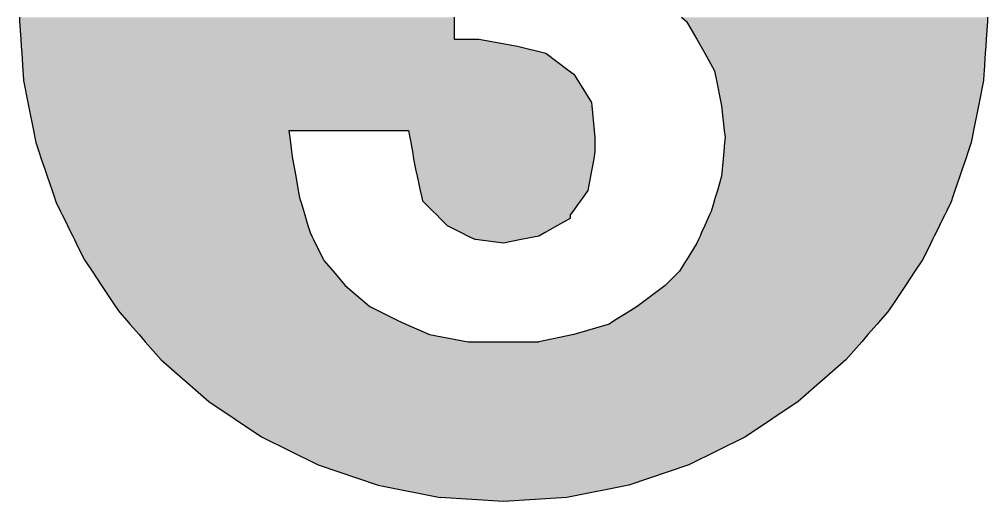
# Model space of a CAD drawing. Extents: x 66955 to 77886, y 5199 to 18578.
# Drawn here: x 67264.8 to 67510.2, y 16218.4 to 16340.6 of the extents above; entities that cross this region are included whole.
import ezdxf

# ---------------------------------------------------------------- set-up
doc = ezdxf.new("R2010")
doc.units = 0
doc.header["$MEASUREMENT"] = 0
doc.layers.add('DLINE', color=1, linetype='CONTINUOUS')

msp = doc.modelspace()

# ---------------------------------------------------------------- linework, layer by layer
at = {"layer": 'DLINE', "linetype": 'CONTINUOUS'}
for p, q in [((67264.764416, 16341.106793), (67264.834013, 16340.044953)), ((67264.834013, 16340.044953), (67265.126159, 16335.587661)), ((67374.992316, 16341.106793), (67374.992316, 16340.044953)), ((67374.992316, 16340.044953), (67374.992316, 16335.587661)), ((67432.61505, 16341.106793), (67433.828581, 16340.044953)), ((67433.828581, 16340.044953), (67436.502957, 16335.587661)), ((67510.111458, 16340.044953), (67509.819312, 16335.587661)), ((67510.181055, 16341.106793), (67510.111458, 16340.044953)), ((67265.126159, 16335.587661), (67265.243018, 16333.804743)), ((67374.992316, 16335.587661), (67381.232526, 16335.587661)), ((67381.232526, 16335.587661), (67391.03857, 16333.804743)), ((67436.502957, 16335.587661), (67437.493466, 16333.804743)), ((67509.819312, 16335.587661), (67509.702453, 16333.804743)), ((67265.243018, 16333.804743), (67265.359877, 16332.021826)), ((67391.03857, 16333.804743), (67398.170238, 16332.021826)), ((67437.493466, 16333.804743), (67438.483976, 16332.021826)), ((67509.702453, 16333.804743), (67509.585594, 16332.021826)), ((67265.359877, 16332.021826), (67265.652023, 16327.564533)), ((67398.170238, 16332.021826), (67404.113295, 16327.564533)), ((67438.483976, 16332.021826), (67440.960249, 16327.564533)), ((67509.585594, 16332.021826), (67509.293448, 16327.564533)), ((67265.652023, 16327.564533), (67265.710452, 16326.673075)), ((67265.710452, 16326.673075), (67265.814203, 16325.090143)), ((67404.113295, 16327.564533), (67405.301907, 16326.673075)), ((67405.301907, 16326.673075), (67406.291239, 16325.090143)), ((67440.960249, 16327.564533), (67441.138541, 16326.673075)), ((67441.138541, 16326.673075), (67441.455128, 16325.090143)), ((67509.235019, 16326.673075), (67509.131268, 16325.090143)), ((67509.293448, 16327.564533), (67509.235019, 16326.673075)), ((67265.814203, 16325.090143), (67266.917916, 16319.541406)), ((67406.291239, 16325.090143), (67409.7592, 16319.541406)), ((67441.455128, 16325.090143), (67442.564875, 16319.541406)), ((67509.131268, 16325.090143), (67508.027556, 16319.541406)), ((67266.917916, 16319.541406), (67267.095237, 16318.649948)), ((67267.095237, 16318.649948), (67268.336493, 16312.409738)), ((67409.7592, 16319.541406), (67409.848346, 16318.649948)), ((67409.848346, 16318.649948), (67410.472367, 16312.409738)), ((67442.564875, 16319.541406), (67442.743167, 16318.649948)), ((67442.743167, 16318.649948), (67443.436523, 16312.409738)), ((67507.850234, 16318.649948), (67506.608979, 16312.409738)), ((67508.027556, 16319.541406), (67507.850234, 16318.649948)), ((67268.336493, 16312.409738), (67268.691137, 16310.626821)), ((67268.691137, 16310.626821), (67268.945601, 16309.347543)), ((67333.093763, 16312.409738), (67363.403354, 16312.409738)), ((67333.093763, 16312.409738), (67333.316628, 16310.626821)), ((67333.316628, 16310.626821), (67333.476537, 16309.347543)), ((67363.403354, 16312.409738), (67363.727521, 16310.626821)), ((67363.727521, 16310.626821), (67363.960117, 16309.347543)), ((67410.472367, 16312.409738), (67410.650658, 16310.626821)), ((67410.650658, 16310.626821), (67410.650658, 16309.347543)), ((67443.436523, 16312.409738), (67443.634625, 16310.626821)), ((67443.634625, 16310.626821), (67443.518327, 16309.347543)), ((67506.254334, 16310.626821), (67505.99987, 16309.347543)), ((67506.608979, 16312.409738), (67506.254334, 16310.626821)), ((67268.945601, 16309.347543), (67269.721782, 16307.060986)), ((67333.476537, 16309.347543), (67333.762357, 16307.060986)), ((67363.960117, 16309.347543), (67364.375855, 16307.060986)), ((67410.650658, 16309.347543), (67410.650658, 16307.060986)), ((67443.518327, 16309.347543), (67443.310458, 16307.060986)), ((67505.99987, 16309.347543), (67505.223689, 16307.060986)), ((67269.721782, 16307.060986), (67270.327001, 16305.278069)), ((67333.762357, 16307.060986), (67333.985222, 16305.278069)), ((67364.375855, 16307.060986), (67364.700021, 16305.278069)), ((67410.650658, 16307.060986), (67410.326492, 16305.278069)), ((67443.310458, 16307.060986), (67443.148375, 16305.278069)), ((67505.223689, 16307.060986), (67504.61847, 16305.278069)), ((67270.327001, 16305.278069), (67271.234829, 16302.603694)), ((67333.985222, 16305.278069), (67334.471472, 16302.603694)), ((67364.700021, 16305.278069), (67365.186272, 16302.603694)), ((67410.326492, 16305.278069), (67409.840241, 16302.603694)), ((67443.148375, 16305.278069), (67442.90525, 16302.603694)), ((67504.61847, 16305.278069), (67503.710642, 16302.603694)), ((67271.234829, 16302.603694), (67271.840048, 16300.820776)), ((67271.840048, 16300.820776), (67273.050486, 16297.254942)), ((67334.471472, 16302.603694), (67334.795639, 16300.820776)), ((67334.795639, 16300.820776), (67335.443972, 16297.254942)), ((67365.186272, 16302.603694), (67365.582475, 16300.820776)), ((67365.582475, 16300.820776), (67366.374883, 16297.254942)), ((67409.516075, 16300.820776), (67408.867741, 16297.254942)), ((67409.840241, 16302.603694), (67409.516075, 16300.820776)), ((67442.743167, 16300.820776), (67441.673417, 16297.254942)), ((67442.90525, 16302.603694), (67442.743167, 16300.820776)), ((67503.105423, 16300.820776), (67501.894985, 16297.254942)), ((67503.710642, 16302.603694), (67503.105423, 16300.820776)), ((67273.050486, 16297.254942), (67273.655705, 16295.472025)), ((67335.443972, 16297.254942), (67335.768139, 16295.472025)), ((67366.374883, 16297.254942), (67366.771086, 16295.472025)), ((67408.867741, 16297.254942), (67407.594229, 16295.472025)), ((67441.673417, 16297.254942), (67441.138541, 16295.472025)), ((67501.894985, 16297.254942), (67501.289766, 16295.472025)), ((67273.655705, 16295.472025), (67273.958314, 16294.580566)), ((67273.958314, 16294.580566), (67274.105031, 16294.148352)), ((67274.105031, 16294.148352), (67275.210743, 16291.906191)), ((67335.768139, 16295.472025), (67336.035576, 16294.580566)), ((67336.035576, 16294.580566), (67336.165241, 16294.148352)), ((67336.165241, 16294.148352), (67336.837889, 16291.906191)), ((67366.771086, 16295.472025), (67366.969188, 16294.580566)), ((67366.969188, 16294.580566), (67367.401403, 16294.148352)), ((67367.401403, 16294.148352), (67369.643564, 16291.906191)), ((67406.648748, 16294.148352), (67405.047204, 16291.906191)), ((67406.957473, 16294.580566), (67406.648748, 16294.148352)), ((67407.594229, 16295.472025), (67406.957473, 16294.580566)), ((67440.74144, 16294.148352), (67440.068791, 16291.906191)), ((67440.871104, 16294.580566), (67440.74144, 16294.148352)), ((67441.138541, 16295.472025), (67440.871104, 16294.580566)), ((67500.84044, 16294.148352), (67499.734728, 16291.906191)), ((67500.987157, 16294.580566), (67500.84044, 16294.148352)), ((67501.289766, 16295.472025), (67500.987157, 16294.580566)), ((67275.210743, 16291.906191), (67275.650361, 16291.014732)), ((67275.650361, 16291.014732), (67276.08998, 16290.123274)), ((67336.837889, 16291.906191), (67337.105327, 16291.014732)), ((67337.105327, 16291.014732), (67337.372764, 16290.123274)), ((67369.643564, 16291.906191), (67370.535023, 16291.014732)), ((67370.535023, 16291.014732), (67371.426482, 16290.123274)), ((67405.047204, 16291.906191), (67404.410448, 16291.014732)), ((67404.410448, 16291.014732), (67404.410448, 16290.123274)), ((67439.672587, 16291.014732), (67439.276383, 16290.123274)), ((67440.068791, 16291.906191), (67439.672587, 16291.014732)), ((67499.29511, 16291.014732), (67498.855491, 16290.123274)), ((67499.734728, 16291.906191), (67499.29511, 16291.014732)), ((67276.08998, 16290.123274), (67276.969218, 16288.340356)), ((67276.969218, 16288.340356), (67277.848455, 16286.55744)), ((67337.372764, 16290.123274), (67337.907639, 16288.340356)), ((67337.907639, 16288.340356), (67338.442515, 16286.55744)), ((67371.426482, 16290.123274), (67373.209398, 16288.340356)), ((67373.209398, 16288.340356), (67376.775233, 16286.55744)), ((67401.201197, 16288.340356), (67397.991947, 16286.55744)), ((67404.410448, 16290.123274), (67401.201197, 16288.340356)), ((67438.483976, 16288.340356), (67437.691568, 16286.55744)), ((67439.276383, 16290.123274), (67438.483976, 16288.340356)), ((67497.976254, 16288.340356), (67497.097016, 16286.55744)), ((67498.855491, 16290.123274), (67497.976254, 16288.340356)), ((67277.848455, 16286.55744), (67278.288074, 16285.665981)), ((67338.442515, 16286.55744), (67338.888244, 16285.665981)), ((67376.775233, 16286.55744), (67378.55815, 16285.665981)), ((67397.991947, 16286.55744), (67396.387321, 16285.665981)), ((67437.691568, 16286.55744), (67437.295364, 16285.665981)), ((67497.097016, 16286.55744), (67496.657397, 16285.665981)), ((67278.288074, 16285.665981), (67278.727692, 16284.774522)), ((67278.727692, 16284.774522), (67279.167311, 16283.883064)), ((67279.167311, 16283.883064), (67281.204214, 16279.752634)), ((67338.888244, 16285.665981), (67339.333973, 16284.774522)), ((67339.333973, 16284.774522), (67339.779702, 16283.883064)), ((67339.779702, 16283.883064), (67341.844917, 16279.752634)), ((67378.55815, 16285.665981), (67380.341067, 16284.774522)), ((67387.472736, 16283.883064), (67380.341067, 16284.774522)), ((67391.930028, 16284.774522), (67387.472736, 16283.883064)), ((67396.387321, 16285.665981), (67391.930028, 16284.774522)), ((67436.502957, 16283.883064), (67433.921438, 16279.752634)), ((67436.89916, 16284.774522), (67436.502957, 16283.883064)), ((67437.295364, 16285.665981), (67436.89916, 16284.774522)), ((67495.77816, 16283.883064), (67493.741257, 16279.752634)), ((67496.217779, 16284.774522), (67495.77816, 16283.883064)), ((67496.657397, 16285.665981), (67496.217779, 16284.774522)), ((67281.204214, 16279.752634), (67281.422616, 16279.425771)), ((67281.422616, 16279.425771), (67283.209577, 16276.751395)), ((67341.844917, 16279.752634), (67342.008349, 16279.425771)), ((67342.008349, 16279.425771), (67344.300671, 16276.751395)), ((67433.717148, 16279.425771), (67432.045664, 16276.751395)), ((67433.921438, 16279.752634), (67433.717148, 16279.425771)), ((67493.522855, 16279.425771), (67491.735894, 16276.751395)), ((67493.741257, 16279.752634), (67493.522855, 16279.425771)), ((67283.209577, 16276.751395), (67285.592192, 16273.185561)), ((67344.300671, 16276.751395), (67347.3571, 16273.185561)), ((67432.045664, 16276.751395), (67428.479829, 16273.185561)), ((67491.735894, 16276.751395), (67489.353279, 16273.185561)), ((67285.592192, 16273.185561), (67289.166113, 16267.83681)), ((67285.592192, 16273.185561), (67285.592192, 16273.185561)), ((67347.3571, 16273.185561), (67353.59731, 16267.83681)), ((67347.3571, 16273.185561), (67347.3571, 16273.185561)), ((67428.479829, 16273.185561), (67421.348161, 16267.83681)), ((67428.479829, 16273.185561), (67428.479829, 16273.185561)), ((67489.353279, 16273.185561), (67485.779358, 16267.83681)), ((67489.353279, 16273.185561), (67489.353279, 16273.185561)), ((67289.166113, 16267.83681), (67290.121681, 16266.406701)), ((67290.121681, 16266.406701), (67291.994662, 16264.270975)), ((67353.59731, 16267.83681), (67356.457526, 16266.406701)), ((67356.457526, 16266.406701), (67360.728978, 16264.270975)), ((67419.059988, 16266.406701), (67415.642826, 16264.270975)), ((67421.348161, 16267.83681), (67419.059988, 16266.406701)), ((67484.823791, 16266.406701), (67482.950809, 16264.270975)), ((67485.779358, 16267.83681), (67484.823791, 16266.406701)), ((67291.994662, 16264.270975), (67292.776451, 16263.379517)), ((67360.728978, 16264.270975), (67362.73476, 16263.379517)), ((67415.642826, 16264.270975), (67414.216493, 16263.379517)), ((67482.950809, 16264.270975), (67482.169021, 16263.379517)), ((67292.776451, 16263.379517), (67295.121815, 16260.705141)), ((67362.73476, 16263.379517), (67368.752106, 16260.705141)), ((67414.216493, 16263.379517), (67405.301907, 16260.705141)), ((67482.169021, 16263.379517), (67479.823656, 16260.705141)), ((67295.121815, 16260.705141), (67296.685391, 16258.922224)), ((67296.685391, 16258.922224), (67300.704851, 16254.338908)), ((67368.752106, 16260.705141), (67378.55815, 16258.922224)), ((67378.55815, 16258.922224), (67396.387321, 16258.922224)), ((67405.301907, 16260.705141), (67396.387321, 16258.922224)), ((67478.26008, 16258.922224), (67474.24062, 16254.338908)), ((67479.823656, 16260.705141), (67478.26008, 16258.922224)), ((67300.704851, 16254.338908), (67312.772644, 16243.755738)), ((67474.24062, 16254.338908), (67462.172828, 16243.755738)), ((67312.772644, 16243.755738), (67326.118576, 16234.838272)), ((67462.172828, 16243.755738), (67448.826895, 16234.838272)), ((67326.118576, 16234.838272), (67340.514295, 16227.739089)), ((67448.826895, 16234.838272), (67434.431177, 16227.739089)), ((67340.514295, 16227.739089), (67355.713485, 16222.579659)), ((67434.431177, 16227.739089), (67419.231986, 16222.579659)), ((67355.713485, 16222.579659), (67371.456086, 16219.44826)), ((67419.231986, 16222.579659), (67403.489385, 16219.44826)), ((67387.472736, 16218.398474), (67371.456086, 16219.44826)), ((67403.489385, 16219.44826), (67387.472736, 16218.398474))]:
    msp.add_line(p, q, dxfattribs=at)
at = {"layer": 'DLINE', "linetype": 'CONTINUOUS', "extrusion": (0, 0, -1)}
for points in [[(-67264.764416, 16341.106793), (-67374.992316, 16341.106793), (-67374.992316, 16340.044953)], [(-67264.834013, 16340.044953), (-67374.992316, 16340.044953), (-67374.992316, 16335.587661)], [(-67432.61505, 16341.106793), (-67510.181055, 16341.106793), (-67510.111458, 16340.044953)], [(-67433.828581, 16340.044953), (-67510.111458, 16340.044953), (-67509.819312, 16335.587661)], [(-67265.126159, 16335.587661), (-67381.232526, 16335.587661), (-67391.03857, 16333.804743)], [(-67436.502957, 16335.587661), (-67509.819312, 16335.587661), (-67509.702453, 16333.804743)], [(-67265.243018, 16333.804743), (-67391.03857, 16333.804743), (-67398.170238, 16332.021826)], [(-67437.493466, 16333.804743), (-67509.702453, 16333.804743), (-67509.585594, 16332.021826)], [(-67265.359877, 16332.021826), (-67398.170238, 16332.021826), (-67404.113295, 16327.564533)], [(-67438.483976, 16332.021826), (-67509.585594, 16332.021826), (-67509.293448, 16327.564533)], [(-67265.652023, 16327.564533), (-67404.113295, 16327.564533), (-67405.301907, 16326.673075)], [(-67265.710452, 16326.673075), (-67405.301907, 16326.673075), (-67406.291239, 16325.090143)], [(-67440.960249, 16327.564533), (-67509.293448, 16327.564533), (-67509.235019, 16326.673075)], [(-67441.138541, 16326.673075), (-67509.235019, 16326.673075), (-67509.131268, 16325.090143)], [(-67265.814203, 16325.090143), (-67406.291239, 16325.090143), (-67409.7592, 16319.541406)], [(-67441.455128, 16325.090143), (-67509.131268, 16325.090143), (-67508.027556, 16319.541406)], [(-67266.917916, 16319.541406), (-67409.7592, 16319.541406), (-67409.848346, 16318.649948)], [(-67267.095237, 16318.649948), (-67409.848346, 16318.649948), (-67410.472367, 16312.409738)], [(-67442.564875, 16319.541406), (-67508.027556, 16319.541406), (-67507.850234, 16318.649948)], [(-67442.743167, 16318.649948), (-67507.850234, 16318.649948), (-67506.608979, 16312.409738)], [(-67268.336493, 16312.409738), (-67333.093763, 16312.409738), (-67333.316628, 16310.626821)], [(-67268.691137, 16310.626821), (-67333.316628, 16310.626821), (-67333.476537, 16309.347543)], [(-67363.403354, 16312.409738), (-67410.472367, 16312.409738), (-67410.650658, 16310.626821)], [(-67363.727521, 16310.626821), (-67410.650658, 16310.626821), (-67410.650658, 16309.347543)], [(-67443.436523, 16312.409738), (-67506.608979, 16312.409738), (-67506.254334, 16310.626821)], [(-67443.634625, 16310.626821), (-67506.254334, 16310.626821), (-67505.99987, 16309.347543)], [(-67268.945601, 16309.347543), (-67333.476537, 16309.347543), (-67333.762357, 16307.060986)], [(-67363.960117, 16309.347543), (-67410.650658, 16309.347543), (-67410.650658, 16307.060986)], [(-67443.518327, 16309.347543), (-67505.99987, 16309.347543), (-67505.223689, 16307.060986)], [(-67269.721782, 16307.060986), (-67333.762357, 16307.060986), (-67333.985222, 16305.278069)], [(-67364.375855, 16307.060986), (-67410.650658, 16307.060986), (-67410.326492, 16305.278069)], [(-67443.310458, 16307.060986), (-67505.223689, 16307.060986), (-67504.61847, 16305.278069)], [(-67270.327001, 16305.278069), (-67333.985222, 16305.278069), (-67334.471472, 16302.603694)], [(-67364.700021, 16305.278069), (-67410.326492, 16305.278069), (-67409.840241, 16302.603694)], [(-67443.148375, 16305.278069), (-67504.61847, 16305.278069), (-67503.710642, 16302.603694)], [(-67271.234829, 16302.603694), (-67334.471472, 16302.603694), (-67334.795639, 16300.820776)], [(-67271.840048, 16300.820776), (-67334.795639, 16300.820776), (-67335.443972, 16297.254942)], [(-67365.186272, 16302.603694), (-67409.840241, 16302.603694), (-67409.516075, 16300.820776)], [(-67365.582475, 16300.820776), (-67409.516075, 16300.820776), (-67408.867741, 16297.254942)], [(-67442.743167, 16300.820776), (-67503.105423, 16300.820776), (-67501.894985, 16297.254942)], [(-67442.90525, 16302.603694), (-67503.710642, 16302.603694), (-67503.105423, 16300.820776)], [(-67273.050486, 16297.254942), (-67335.443972, 16297.254942), (-67335.768139, 16295.472025)], [(-67366.374883, 16297.254942), (-67408.867741, 16297.254942), (-67407.594229, 16295.472025)], [(-67441.673417, 16297.254942), (-67501.894985, 16297.254942), (-67501.289766, 16295.472025)], [(-67273.655705, 16295.472025), (-67335.768139, 16295.472025), (-67336.035576, 16294.580566)], [(-67273.958314, 16294.580566), (-67336.035576, 16294.580566), (-67336.165241, 16294.148352)], [(-67274.105031, 16294.148352), (-67336.165241, 16294.148352), (-67336.837889, 16291.906191)], [(-67366.771086, 16295.472025), (-67407.594229, 16295.472025), (-67406.957473, 16294.580566)], [(-67366.969188, 16294.580566), (-67406.957473, 16294.580566), (-67406.648748, 16294.148352)], [(-67367.401403, 16294.148352), (-67406.648748, 16294.148352), (-67405.047204, 16291.906191)], [(-67440.74144, 16294.148352), (-67500.84044, 16294.148352), (-67499.734728, 16291.906191)], [(-67440.871104, 16294.580566), (-67500.987157, 16294.580566), (-67500.84044, 16294.148352)], [(-67441.138541, 16295.472025), (-67501.289766, 16295.472025), (-67500.987157, 16294.580566)], [(-67275.210743, 16291.906191), (-67336.837889, 16291.906191), (-67337.105327, 16291.014732)], [(-67275.650361, 16291.014732), (-67337.105327, 16291.014732), (-67337.372764, 16290.123274)], [(-67369.643564, 16291.906191), (-67405.047204, 16291.906191), (-67404.410448, 16291.014732)], [(-67370.535023, 16291.014732), (-67404.410448, 16291.014732), (-67404.410448, 16290.123274)], [(-67439.672587, 16291.014732), (-67499.29511, 16291.014732), (-67498.855491, 16290.123274)], [(-67440.068791, 16291.906191), (-67499.734728, 16291.906191), (-67499.29511, 16291.014732)], [(-67276.08998, 16290.123274), (-67337.372764, 16290.123274), (-67337.907639, 16288.340356)], [(-67276.969218, 16288.340356), (-67337.907639, 16288.340356), (-67338.442515, 16286.55744)], [(-67371.426482, 16290.123274), (-67404.410448, 16290.123274), (-67401.201197, 16288.340356)], [(-67373.209398, 16288.340356), (-67401.201197, 16288.340356), (-67397.991947, 16286.55744)], [(-67438.483976, 16288.340356), (-67497.976254, 16288.340356), (-67497.097016, 16286.55744)], [(-67439.276383, 16290.123274), (-67498.855491, 16290.123274), (-67497.976254, 16288.340356)], [(-67277.848455, 16286.55744), (-67338.442515, 16286.55744), (-67338.888244, 16285.665981)], [(-67376.775233, 16286.55744), (-67397.991947, 16286.55744), (-67396.387321, 16285.665981)], [(-67437.691568, 16286.55744), (-67497.097016, 16286.55744), (-67496.657397, 16285.665981)], [(-67278.288074, 16285.665981), (-67338.888244, 16285.665981), (-67339.333973, 16284.774522)], [(-67278.727692, 16284.774522), (-67339.333973, 16284.774522), (-67339.779702, 16283.883064)], [(-67279.167311, 16283.883064), (-67339.779702, 16283.883064), (-67341.844917, 16279.752634)], [(-67378.55815, 16285.665981), (-67396.387321, 16285.665981), (-67391.930028, 16284.774522)], [(-67380.341067, 16284.774522), (-67391.930028, 16284.774522), (-67387.472736, 16283.883064)], [(-67436.502957, 16283.883064), (-67495.77816, 16283.883064), (-67493.741257, 16279.752634)], [(-67436.89916, 16284.774522), (-67496.217779, 16284.774522), (-67495.77816, 16283.883064)], [(-67437.295364, 16285.665981), (-67496.657397, 16285.665981), (-67496.217779, 16284.774522)], [(-67281.204214, 16279.752634), (-67341.844917, 16279.752634), (-67342.008349, 16279.425771)], [(-67281.422616, 16279.425771), (-67342.008349, 16279.425771), (-67344.300671, 16276.751395)], [(-67433.717148, 16279.425771), (-67493.522855, 16279.425771), (-67491.735894, 16276.751395)], [(-67433.921438, 16279.752634), (-67493.741257, 16279.752634), (-67493.522855, 16279.425771)], [(-67283.209577, 16276.751395), (-67344.300671, 16276.751395), (-67347.3571, 16273.185561)], [(-67432.045664, 16276.751395), (-67491.735894, 16276.751395), (-67489.353279, 16273.185561)], [(-67285.592192, 16273.185561), (-67347.3571, 16273.185561), (-67353.59731, 16267.83681)], [(-67428.479829, 16273.185561), (-67489.353279, 16273.185561), (-67485.779358, 16267.83681)], [(-67289.166113, 16267.83681), (-67353.59731, 16267.83681), (-67356.457526, 16266.406701)], [(-67290.121681, 16266.406701), (-67356.457526, 16266.406701), (-67360.728978, 16264.270975)], [(-67419.059988, 16266.406701), (-67484.823791, 16266.406701), (-67482.950809, 16264.270975)], [(-67421.348161, 16267.83681), (-67485.779358, 16267.83681), (-67484.823791, 16266.406701)], [(-67291.994662, 16264.270975), (-67360.728978, 16264.270975), (-67362.73476, 16263.379517)], [(-67415.642826, 16264.270975), (-67482.950809, 16264.270975), (-67482.169021, 16263.379517)], [(-67292.776451, 16263.379517), (-67362.73476, 16263.379517), (-67368.752106, 16260.705141)], [(-67414.216493, 16263.379517), (-67482.169021, 16263.379517), (-67479.823656, 16260.705141)], [(-67295.121815, 16260.705141), (-67368.752106, 16260.705141), (-67378.55815, 16258.922224)], [(-67296.685391, 16258.922224), (-67478.26008, 16258.922224), (-67474.24062, 16254.338908)], [(-67405.301907, 16260.705141), (-67479.823656, 16260.705141), (-67478.26008, 16258.922224)], [(-67300.704851, 16254.338908), (-67474.24062, 16254.338908), (-67462.172828, 16243.755738)], [(-67312.772644, 16243.755738), (-67462.172828, 16243.755738), (-67448.826895, 16234.838272)], [(-67326.118576, 16234.838272), (-67448.826895, 16234.838272), (-67434.431177, 16227.739089)], [(-67340.514295, 16227.739089), (-67434.431177, 16227.739089), (-67419.231986, 16222.579659)], [(-67355.713485, 16222.579659), (-67419.231986, 16222.579659), (-67403.489385, 16219.44826)], [(-67371.456086, 16219.44826), (-67403.489385, 16219.44826), (-67387.472736, 16218.398474)]]:
    msp.add_solid(points, dxfattribs=at)
at = {"layer": 'DLINE', "linetype": 'CONTINUOUS'}
for points in [[(67264.764416, 16341.106793), (67264.834013, 16340.044953), (67374.992316, 16340.044953)], [(67264.834013, 16340.044953), (67265.126159, 16335.587661), (67374.992316, 16335.587661)], [(67432.61505, 16341.106793), (67433.828581, 16340.044953), (67510.111458, 16340.044953)], [(67433.828581, 16340.044953), (67436.502957, 16335.587661), (67509.819312, 16335.587661)], [(67265.126159, 16335.587661), (67265.243018, 16333.804743), (67391.03857, 16333.804743)], [(67374.992316, 16335.587661), (67374.992316, 16335.587661), (67381.232526, 16335.587661)], [(67436.502957, 16335.587661), (67437.493466, 16333.804743), (67509.702453, 16333.804743)], [(67265.243018, 16333.804743), (67265.359877, 16332.021826), (67398.170238, 16332.021826)], [(67437.493466, 16333.804743), (67438.483976, 16332.021826), (67509.585594, 16332.021826)], [(67265.359877, 16332.021826), (67265.652023, 16327.564533), (67404.113295, 16327.564533)], [(67438.483976, 16332.021826), (67440.960249, 16327.564533), (67509.293448, 16327.564533)], [(67265.652023, 16327.564533), (67265.710452, 16326.673075), (67405.301907, 16326.673075)], [(67265.710452, 16326.673075), (67265.814203, 16325.090143), (67406.291239, 16325.090143)], [(67440.960249, 16327.564533), (67441.138541, 16326.673075), (67509.235019, 16326.673075)], [(67441.138541, 16326.673075), (67441.455128, 16325.090143), (67509.131268, 16325.090143)], [(67265.814203, 16325.090143), (67266.917916, 16319.541406), (67409.7592, 16319.541406)], [(67441.455128, 16325.090143), (67442.564875, 16319.541406), (67508.027556, 16319.541406)], [(67266.917916, 16319.541406), (67267.095237, 16318.649948), (67409.848346, 16318.649948)], [(67267.095237, 16318.649948), (67268.336493, 16312.409738), (67410.472367, 16312.409738)], [(67442.564875, 16319.541406), (67442.743167, 16318.649948), (67507.850234, 16318.649948)], [(67442.743167, 16318.649948), (67443.436523, 16312.409738), (67506.608979, 16312.409738)], [(67268.336493, 16312.409738), (67268.691137, 16310.626821), (67333.316628, 16310.626821)], [(67268.691137, 16310.626821), (67268.945601, 16309.347543), (67333.476537, 16309.347543)], [(67333.093763, 16312.409738), (67333.093763, 16312.409738), (67363.403354, 16312.409738)], [(67363.403354, 16312.409738), (67363.727521, 16310.626821), (67410.650658, 16310.626821)], [(67363.727521, 16310.626821), (67363.960117, 16309.347543), (67410.650658, 16309.347543)], [(67443.436523, 16312.409738), (67443.634625, 16310.626821), (67506.254334, 16310.626821)], [(67443.634625, 16310.626821), (67443.518327, 16309.347543), (67505.99987, 16309.347543)], [(67268.945601, 16309.347543), (67269.721782, 16307.060986), (67333.762357, 16307.060986)], [(67363.960117, 16309.347543), (67364.375855, 16307.060986), (67410.650658, 16307.060986)], [(67443.518327, 16309.347543), (67443.310458, 16307.060986), (67505.223689, 16307.060986)], [(67269.721782, 16307.060986), (67270.327001, 16305.278069), (67333.985222, 16305.278069)], [(67364.375855, 16307.060986), (67364.700021, 16305.278069), (67410.326492, 16305.278069)], [(67443.310458, 16307.060986), (67443.148375, 16305.278069), (67504.61847, 16305.278069)], [(67270.327001, 16305.278069), (67271.234829, 16302.603694), (67334.471472, 16302.603694)], [(67364.700021, 16305.278069), (67365.186272, 16302.603694), (67409.840241, 16302.603694)], [(67443.148375, 16305.278069), (67442.90525, 16302.603694), (67503.710642, 16302.603694)], [(67271.234829, 16302.603694), (67271.840048, 16300.820776), (67334.795639, 16300.820776)], [(67271.840048, 16300.820776), (67273.050486, 16297.254942), (67335.443972, 16297.254942)], [(67365.186272, 16302.603694), (67365.582475, 16300.820776), (67409.516075, 16300.820776)], [(67365.582475, 16300.820776), (67366.374883, 16297.254942), (67408.867741, 16297.254942)], [(67442.743167, 16300.820776), (67441.673417, 16297.254942), (67501.894985, 16297.254942)], [(67442.90525, 16302.603694), (67442.743167, 16300.820776), (67503.105423, 16300.820776)], [(67273.050486, 16297.254942), (67273.655705, 16295.472025), (67335.768139, 16295.472025)], [(67366.374883, 16297.254942), (67366.771086, 16295.472025), (67407.594229, 16295.472025)], [(67441.673417, 16297.254942), (67441.138541, 16295.472025), (67501.289766, 16295.472025)], [(67273.655705, 16295.472025), (67273.958314, 16294.580566), (67336.035576, 16294.580566)], [(67273.958314, 16294.580566), (67274.105031, 16294.148352), (67336.165241, 16294.148352)], [(67274.105031, 16294.148352), (67275.210743, 16291.906191), (67336.837889, 16291.906191)], [(67366.771086, 16295.472025), (67366.969188, 16294.580566), (67406.957473, 16294.580566)], [(67366.969188, 16294.580566), (67367.401403, 16294.148352), (67406.648748, 16294.148352)], [(67367.401403, 16294.148352), (67369.643564, 16291.906191), (67405.047204, 16291.906191)], [(67440.74144, 16294.148352), (67440.068791, 16291.906191), (67499.734728, 16291.906191)], [(67440.871104, 16294.580566), (67440.74144, 16294.148352), (67500.84044, 16294.148352)], [(67441.138541, 16295.472025), (67440.871104, 16294.580566), (67500.987157, 16294.580566)], [(67275.210743, 16291.906191), (67275.650361, 16291.014732), (67337.105327, 16291.014732)], [(67275.650361, 16291.014732), (67276.08998, 16290.123274), (67337.372764, 16290.123274)], [(67369.643564, 16291.906191), (67370.535023, 16291.014732), (67404.410448, 16291.014732)], [(67370.535023, 16291.014732), (67371.426482, 16290.123274), (67404.410448, 16290.123274)], [(67439.672587, 16291.014732), (67439.276383, 16290.123274), (67498.855491, 16290.123274)], [(67440.068791, 16291.906191), (67439.672587, 16291.014732), (67499.29511, 16291.014732)], [(67276.08998, 16290.123274), (67276.969218, 16288.340356), (67337.907639, 16288.340356)], [(67276.969218, 16288.340356), (67277.848455, 16286.55744), (67338.442515, 16286.55744)], [(67371.426482, 16290.123274), (67373.209398, 16288.340356), (67401.201197, 16288.340356)], [(67373.209398, 16288.340356), (67376.775233, 16286.55744), (67397.991947, 16286.55744)], [(67438.483976, 16288.340356), (67437.691568, 16286.55744), (67497.097016, 16286.55744)], [(67439.276383, 16290.123274), (67438.483976, 16288.340356), (67497.976254, 16288.340356)], [(67277.848455, 16286.55744), (67278.288074, 16285.665981), (67338.888244, 16285.665981)], [(67376.775233, 16286.55744), (67378.55815, 16285.665981), (67396.387321, 16285.665981)], [(67437.691568, 16286.55744), (67437.295364, 16285.665981), (67496.657397, 16285.665981)], [(67278.288074, 16285.665981), (67278.727692, 16284.774522), (67339.333973, 16284.774522)], [(67278.727692, 16284.774522), (67279.167311, 16283.883064), (67339.779702, 16283.883064)], [(67279.167311, 16283.883064), (67281.204214, 16279.752634), (67341.844917, 16279.752634)], [(67378.55815, 16285.665981), (67380.341067, 16284.774522), (67391.930028, 16284.774522)], [(67436.502957, 16283.883064), (67433.921438, 16279.752634), (67493.741257, 16279.752634)], [(67436.89916, 16284.774522), (67436.502957, 16283.883064), (67495.77816, 16283.883064)], [(67437.295364, 16285.665981), (67436.89916, 16284.774522), (67496.217779, 16284.774522)], [(67281.204214, 16279.752634), (67281.422616, 16279.425771), (67342.008349, 16279.425771)], [(67281.422616, 16279.425771), (67283.209577, 16276.751395), (67344.300671, 16276.751395)], [(67433.717148, 16279.425771), (67432.045664, 16276.751395), (67491.735894, 16276.751395)], [(67433.921438, 16279.752634), (67433.717148, 16279.425771), (67493.522855, 16279.425771)], [(67283.209577, 16276.751395), (67285.592192, 16273.185561), (67347.3571, 16273.185561)], [(67432.045664, 16276.751395), (67428.479829, 16273.185561), (67489.353279, 16273.185561)], [(67285.592192, 16273.185561), (67289.166113, 16267.83681), (67353.59731, 16267.83681)], [(67285.592192, 16273.185561), (67347.3571, 16273.185561), (67347.3571, 16273.185561)], [(67285.592192, 16273.185561), (67285.592192, 16273.185561), (67347.3571, 16273.185561)], [(67428.479829, 16273.185561), (67421.348161, 16267.83681), (67485.779358, 16267.83681)], [(67428.479829, 16273.185561), (67489.353279, 16273.185561), (67489.353279, 16273.185561)], [(67428.479829, 16273.185561), (67428.479829, 16273.185561), (67489.353279, 16273.185561)], [(67289.166113, 16267.83681), (67290.121681, 16266.406701), (67356.457526, 16266.406701)], [(67290.121681, 16266.406701), (67291.994662, 16264.270975), (67360.728978, 16264.270975)], [(67419.059988, 16266.406701), (67415.642826, 16264.270975), (67482.950809, 16264.270975)], [(67421.348161, 16267.83681), (67419.059988, 16266.406701), (67484.823791, 16266.406701)], [(67291.994662, 16264.270975), (67292.776451, 16263.379517), (67362.73476, 16263.379517)], [(67415.642826, 16264.270975), (67414.216493, 16263.379517), (67482.169021, 16263.379517)], [(67292.776451, 16263.379517), (67295.121815, 16260.705141), (67368.752106, 16260.705141)], [(67414.216493, 16263.379517), (67405.301907, 16260.705141), (67479.823656, 16260.705141)], [(67295.121815, 16260.705141), (67296.685391, 16258.922224), (67378.55815, 16258.922224)], [(67296.685391, 16258.922224), (67300.704851, 16254.338908), (67474.24062, 16254.338908)], [(67378.55815, 16258.922224), (67378.55815, 16258.922224), (67396.387321, 16258.922224)], [(67405.301907, 16260.705141), (67396.387321, 16258.922224), (67478.26008, 16258.922224)], [(67300.704851, 16254.338908), (67312.772644, 16243.755738), (67462.172828, 16243.755738)], [(67312.772644, 16243.755738), (67326.118576, 16234.838272), (67448.826895, 16234.838272)], [(67326.118576, 16234.838272), (67340.514295, 16227.739089), (67434.431177, 16227.739089)], [(67340.514295, 16227.739089), (67355.713485, 16222.579659), (67419.231986, 16222.579659)], [(67355.713485, 16222.579659), (67371.456086, 16219.44826), (67403.489385, 16219.44826)]]:
    msp.add_solid(points, dxfattribs=at)

doc.saveas('drawing.dxf')
